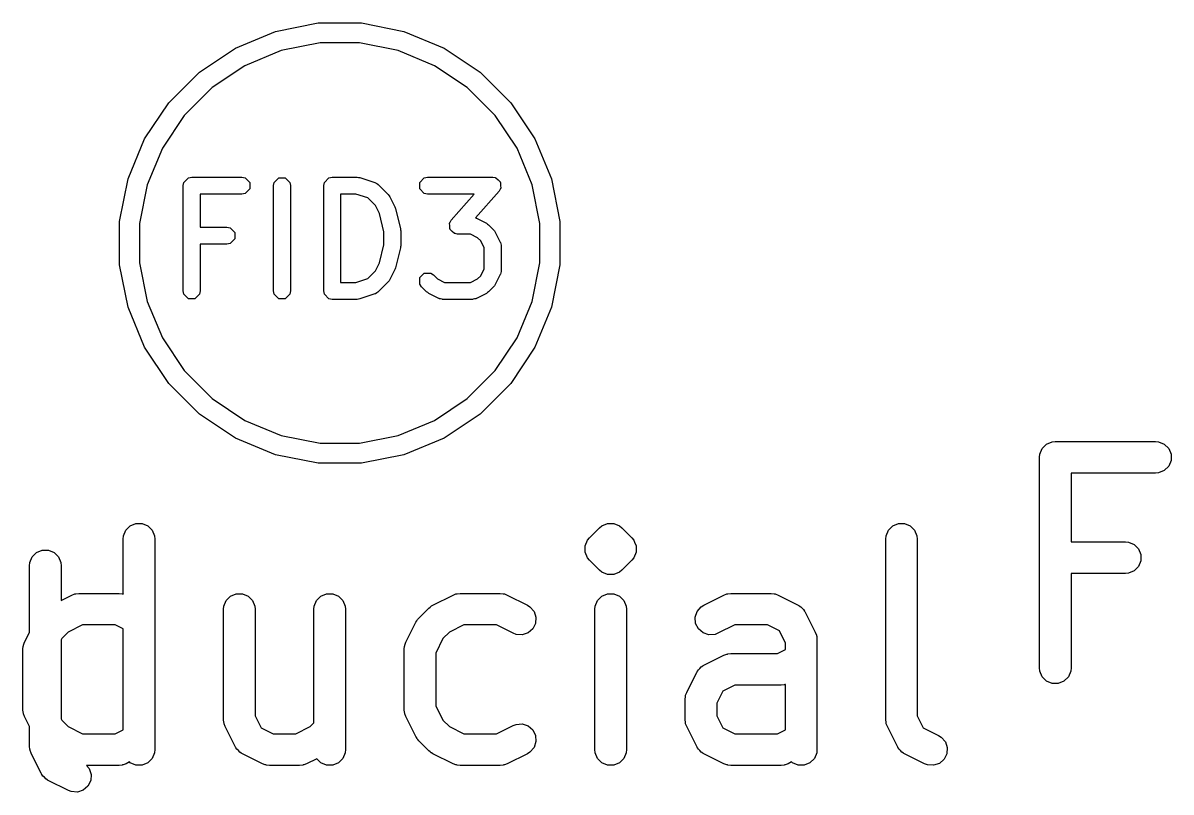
# Model space of a CAD drawing. Header units: inches. Extents: x 4.11 to 10.25, y -6.46 to -1.35.
# Drawn here: x 9.8351 to 10.0496, y -6.4559 to -6.3121 of the extents above; entities that cross this region are included whole.
import ezdxf

# ---------------------------------------------------------------- set-up
doc = ezdxf.new("R2010")
doc.units = ezdxf.units.IN
doc.header["$MEASUREMENT"] = 0
doc.layers.add('BLACK', color=250, linetype='CONTINUOUS')

msp = doc.modelspace()

# ---------------------------------------------------------------- linework, layer by layer
at = {"layer": 'BLACK', "linetype": 'CONTINUOUS'}
for p, q in [((9.87477, -6.31681), (9.88225, -6.31371)), ((9.88225, -6.31371), (9.8902, -6.31213)), ((9.8902, -6.31213), (9.8983, -6.31213)), ((9.8983, -6.31213), (9.90625, -6.31371)), ((9.90625, -6.31371), (9.91374, -6.31681)), ((9.89057, -6.31587), (9.88334, -6.3173)), ((9.89794, -6.31587), (9.89057, -6.31587)), ((9.90516, -6.3173), (9.89794, -6.31587)), ((9.86803, -6.32131), (9.87477, -6.31681)), ((9.88334, -6.3173), (9.87654, -6.32012)), ((9.91197, -6.32012), (9.90516, -6.3173)), ((9.91374, -6.31681), (9.92048, -6.32131)), ((9.87654, -6.32012), (9.87041, -6.32422)), ((9.91809, -6.32422), (9.91197, -6.32012)), ((9.8623, -6.32704), (9.86803, -6.32131)), ((9.92048, -6.32131), (9.92621, -6.32704)), ((9.87041, -6.32422), (9.8652, -6.32943)), ((9.9233, -6.32943), (9.91809, -6.32422)), ((9.85779, -6.33378), (9.8623, -6.32704)), ((9.92621, -6.32704), (9.93071, -6.33378)), ((9.8652, -6.32943), (9.86111, -6.33555)), ((9.9274, -6.33555), (9.9233, -6.32943)), ((9.85469, -6.34127), (9.85779, -6.33378)), ((9.86111, -6.33555), (9.85829, -6.34236)), ((9.93022, -6.34236), (9.9274, -6.33555)), ((9.93071, -6.33378), (9.93381, -6.34127)), ((9.85311, -6.34922), (9.85469, -6.34127)), ((9.86502, -6.34253), (9.86514, -6.34192)), ((9.86514, -6.34192), (9.866, -6.34107)), ((9.866, -6.34107), (9.8666, -6.34095)), ((9.8666, -6.34095), (9.87597, -6.34095)), ((9.87597, -6.34095), (9.87658, -6.34107)), ((9.87658, -6.34107), (9.87743, -6.34192)), ((9.87743, -6.34192), (9.87743, -6.34313)), ((9.8819, -6.34253), (9.88202, -6.34192)), ((9.88202, -6.34192), (9.88287, -6.34107)), ((9.88287, -6.34107), (9.88407, -6.34107)), ((9.88407, -6.34107), (9.88493, -6.34192)), ((9.88493, -6.34192), (9.88505, -6.34253)), ((9.89127, -6.34253), (9.89139, -6.34192)), ((9.89139, -6.34192), (9.89224, -6.34107)), ((9.89224, -6.34107), (9.89285, -6.34095)), ((9.89285, -6.34095), (9.89753, -6.34095)), ((9.89753, -6.34095), (9.89778, -6.341)), ((9.89778, -6.341), (9.89803, -6.34103)), ((9.89803, -6.34103), (9.90084, -6.34197)), ((9.90084, -6.34197), (9.90091, -6.34201)), ((9.90091, -6.34201), (9.90095, -6.34201)), ((9.90095, -6.34201), (9.90116, -6.34215)), ((9.9092, -6.34192), (9.91005, -6.34107)), ((9.9092, -6.34313), (9.9092, -6.34192)), ((9.91005, -6.34107), (9.91066, -6.34095)), ((9.91066, -6.34095), (9.92284, -6.34095)), ((9.92284, -6.34095), (9.92328, -6.34104)), ((9.92328, -6.34104), (9.92335, -6.34103)), ((9.92335, -6.34103), (9.92337, -6.34106)), ((9.92337, -6.34106), (9.92344, -6.34107)), ((9.92344, -6.34107), (9.92384, -6.34146)), ((9.92384, -6.34146), (9.92425, -6.34183)), ((9.92425, -6.34183), (9.92426, -6.34188)), ((9.92426, -6.34188), (9.9243, -6.34192)), ((9.9243, -6.34192), (9.9243, -6.34248)), ((9.93381, -6.34127), (9.93539, -6.34922)), ((9.85829, -6.34236), (9.85685, -6.34958)), ((9.86502, -6.36221), (9.86502, -6.34253)), ((9.87597, -6.3441), (9.86817, -6.3441)), ((9.86817, -6.3441), (9.86817, -6.35032)), ((9.87658, -6.34398), (9.87597, -6.3441)), ((9.87743, -6.34313), (9.87658, -6.34398)), ((9.8819, -6.36221), (9.8819, -6.34253)), ((9.88505, -6.34253), (9.88505, -6.36221)), ((9.89127, -6.36221), (9.89127, -6.34253)), ((9.89728, -6.3441), (9.89442, -6.3441)), ((9.89442, -6.3441), (9.89442, -6.36064)), ((9.89949, -6.34484), (9.89728, -6.3441)), ((9.90116, -6.34215), (9.90138, -6.34227)), ((9.90138, -6.34227), (9.90139, -6.34231)), ((9.90139, -6.34231), (9.90146, -6.34235)), ((9.90146, -6.34235), (9.90333, -6.34422)), ((9.90333, -6.34422), (9.90347, -6.34443)), ((9.91005, -6.34398), (9.9092, -6.34313)), ((9.91066, -6.3441), (9.91005, -6.34398)), ((9.91937, -6.3441), (9.91066, -6.3441)), ((9.9151, -6.34899), (9.91937, -6.3441)), ((9.92403, -6.34356), (9.91965, -6.34856)), ((9.92425, -6.34317), (9.92403, -6.34356)), ((9.9243, -6.34313), (9.92425, -6.34317)), ((9.9243, -6.34248), (9.92433, -6.34303)), ((9.92433, -6.34303), (9.9243, -6.34309)), ((9.9243, -6.34309), (9.9243, -6.34313)), ((9.93165, -6.34958), (9.93022, -6.34236)), ((9.90093, -6.34627), (9.89949, -6.34484)), ((9.90167, -6.34776), (9.90093, -6.34627)), ((9.90347, -6.34443), (9.90363, -6.34463)), ((9.90363, -6.34463), (9.90457, -6.34651)), ((9.90252, -6.35116), (9.90167, -6.34776)), ((9.90457, -6.34651), (9.90461, -6.34667)), ((9.90461, -6.34667), (9.90468, -6.34683)), ((9.90468, -6.34683), (9.90562, -6.35058)), ((9.91965, -6.34856), (9.9197, -6.34857)), ((9.85311, -6.34958), (9.85311, -6.34922)), ((9.85311, -6.35732), (9.85311, -6.34958)), ((9.85685, -6.34958), (9.85685, -6.35695)), ((9.86817, -6.35032), (9.87316, -6.35032)), ((9.87316, -6.35032), (9.87376, -6.35044)), ((9.87376, -6.35044), (9.87462, -6.3513)), ((9.90562, -6.35058), (9.90563, -6.35077)), ((9.91479, -6.34952), (9.91483, -6.34946)), ((9.91483, -6.35007), (9.91479, -6.34952)), ((9.91483, -6.34942), (9.91487, -6.34938)), ((9.91483, -6.34946), (9.91483, -6.34942)), ((9.91483, -6.35063), (9.91483, -6.35007)), ((9.91487, -6.35067), (9.91483, -6.35063)), ((9.91487, -6.34938), (9.9151, -6.34899)), ((9.91487, -6.35072), (9.91487, -6.35067)), ((9.9197, -6.34857), (9.91972, -6.3486)), ((9.91972, -6.3486), (9.9198, -6.34862)), ((9.9198, -6.34862), (9.92167, -6.34955)), ((9.92167, -6.34955), (9.92187, -6.34971)), ((9.92187, -6.34971), (9.92208, -6.34985)), ((9.92208, -6.34985), (9.92302, -6.35079)), ((9.93165, -6.35695), (9.93165, -6.34958)), ((9.93539, -6.34922), (9.93539, -6.35732)), ((9.87462, -6.3525), (9.87376, -6.35335)), ((9.87462, -6.3513), (9.87462, -6.3525)), ((9.90252, -6.35358), (9.90252, -6.35116)), ((9.90563, -6.35077), (9.90567, -6.35096)), ((9.90567, -6.35096), (9.90567, -6.35377)), ((9.91529, -6.35109), (9.91487, -6.35072)), ((9.91568, -6.35148), (9.91529, -6.35109)), ((9.91575, -6.35149), (9.91568, -6.35148)), ((9.91578, -6.35152), (9.91575, -6.35149)), ((9.91584, -6.35151), (9.91578, -6.35152)), ((9.91628, -6.3516), (9.91584, -6.35151)), ((9.91872, -6.3516), (9.91628, -6.3516)), ((9.92003, -6.35226), (9.91872, -6.3516)), ((9.92061, -6.35283), (9.92003, -6.35226)), ((9.92127, -6.35415), (9.92061, -6.35283)), ((9.92302, -6.35079), (9.92316, -6.351)), ((9.92316, -6.351), (9.92331, -6.3512)), ((9.92331, -6.3512), (9.92425, -6.35307)), ((9.87316, -6.35347), (9.86817, -6.35347)), ((9.86817, -6.35347), (9.86817, -6.36221)), ((9.87376, -6.35335), (9.87316, -6.35347)), ((9.90167, -6.35697), (9.90252, -6.35358)), ((9.90562, -6.35416), (9.90468, -6.35791)), ((9.90563, -6.35396), (9.90562, -6.35416)), ((9.90567, -6.35377), (9.90563, -6.35396)), ((9.92127, -6.35809), (9.92127, -6.35415)), ((9.92425, -6.35307), (9.92427, -6.35315)), ((9.92427, -6.35315), (9.9243, -6.35317)), ((9.9243, -6.35317), (9.92435, -6.35342)), ((9.92435, -6.35342), (9.92441, -6.35366)), ((9.92441, -6.35366), (9.9244, -6.3537)), ((9.9244, -6.3537), (9.92442, -6.35377)), ((9.92442, -6.35377), (9.92442, -6.35846)), ((9.85685, -6.35695), (9.85829, -6.36418)), ((9.90093, -6.35847), (9.90167, -6.35697)), ((9.93022, -6.36418), (9.93165, -6.35695)), ((9.85469, -6.36527), (9.85311, -6.35732)), ((9.89949, -6.3599), (9.90093, -6.35847)), ((9.90457, -6.35823), (9.90363, -6.3601)), ((9.90461, -6.35806), (9.90457, -6.35823)), ((9.90468, -6.35791), (9.90461, -6.35806)), ((9.9092, -6.35973), (9.91005, -6.35888)), ((9.91005, -6.35888), (9.91126, -6.35888)), ((9.91126, -6.35888), (9.91177, -6.35922)), ((9.91177, -6.35922), (9.91253, -6.35998)), ((9.92061, -6.3594), (9.92127, -6.35809)), ((9.92425, -6.35917), (9.92331, -6.36104)), ((9.92427, -6.35909), (9.92425, -6.35917)), ((9.9243, -6.35906), (9.92427, -6.35909)), ((9.92435, -6.35882), (9.9243, -6.35906)), ((9.92441, -6.35857), (9.92435, -6.35882)), ((9.92442, -6.35846), (9.9244, -6.35854)), ((9.9244, -6.35854), (9.92441, -6.35857)), ((9.93539, -6.35732), (9.93381, -6.36527)), ((9.89442, -6.36064), (9.89728, -6.36064)), ((9.89728, -6.36064), (9.89949, -6.3599)), ((9.90333, -6.36051), (9.90146, -6.36239)), ((9.90347, -6.3603), (9.90333, -6.36051)), ((9.90363, -6.3601), (9.90347, -6.3603)), ((9.9092, -6.36094), (9.9092, -6.35973)), ((9.90954, -6.36145), (9.9092, -6.36094)), ((9.91253, -6.35998), (9.91384, -6.36064)), ((9.91384, -6.36064), (9.91872, -6.36064)), ((9.91872, -6.36064), (9.92003, -6.35998)), ((9.92003, -6.35998), (9.92061, -6.3594)), ((9.92316, -6.36124), (9.92302, -6.36145)), ((9.92331, -6.36104), (9.92316, -6.36124)), ((9.86514, -6.36281), (9.86502, -6.36221)), ((9.866, -6.36367), (9.86514, -6.36281)), ((9.86805, -6.36281), (9.8672, -6.36367)), ((9.86817, -6.36221), (9.86805, -6.36281)), ((9.88202, -6.36281), (9.8819, -6.36221)), ((9.88287, -6.36367), (9.88202, -6.36281)), ((9.88493, -6.36281), (9.88407, -6.36367)), ((9.88505, -6.36221), (9.88493, -6.36281)), ((9.89139, -6.36281), (9.89127, -6.36221)), ((9.89224, -6.36367), (9.89139, -6.36281)), ((9.90084, -6.36277), (9.89803, -6.3637)), ((9.90091, -6.36273), (9.90084, -6.36277)), ((9.90095, -6.36273), (9.90091, -6.36273)), ((9.90116, -6.36259), (9.90095, -6.36273)), ((9.90138, -6.36246), (9.90116, -6.36259)), ((9.90139, -6.36243), (9.90138, -6.36246)), ((9.90146, -6.36239), (9.90139, -6.36243)), ((9.91048, -6.36239), (9.90954, -6.36145)), ((9.91069, -6.36253), (9.91048, -6.36239)), ((9.91089, -6.36268), (9.91069, -6.36253)), ((9.91276, -6.36362), (9.91089, -6.36268)), ((9.92167, -6.36268), (9.9198, -6.36362)), ((9.92187, -6.36253), (9.92167, -6.36268)), ((9.92208, -6.36239), (9.92187, -6.36253)), ((9.92302, -6.36145), (9.92208, -6.36239)), ((9.85779, -6.37275), (9.85469, -6.36527)), ((9.85829, -6.36418), (9.86111, -6.37098)), ((9.8672, -6.36367), (9.866, -6.36367)), ((9.88407, -6.36367), (9.88287, -6.36367)), ((9.89285, -6.36379), (9.89224, -6.36367)), ((9.89753, -6.36379), (9.89285, -6.36379)), ((9.89778, -6.36374), (9.89753, -6.36379)), ((9.89803, -6.3637), (9.89778, -6.36374)), ((9.91284, -6.36364), (9.91276, -6.36362)), ((9.91287, -6.36367), (9.91284, -6.36364)), ((9.91311, -6.36371), (9.91287, -6.36367)), ((9.91336, -6.36378), (9.91311, -6.36371)), ((9.91339, -6.36377), (9.91336, -6.36378)), ((9.91347, -6.36379), (9.91339, -6.36377)), ((9.91909, -6.36379), (9.91347, -6.36379)), ((9.91917, -6.36377), (9.91909, -6.36379)), ((9.9192, -6.36378), (9.91917, -6.36377)), ((9.91945, -6.36371), (9.9192, -6.36378)), ((9.9197, -6.36367), (9.91945, -6.36371)), ((9.91972, -6.36364), (9.9197, -6.36367)), ((9.9198, -6.36362), (9.91972, -6.36364)), ((9.9274, -6.37098), (9.93022, -6.36418)), ((9.93381, -6.36527), (9.93071, -6.37275)), ((9.86111, -6.37098), (9.8652, -6.37711)), ((9.9233, -6.37711), (9.9274, -6.37098)), ((9.8623, -6.37949), (9.85779, -6.37275)), ((9.93071, -6.37275), (9.92621, -6.37949)), ((9.8652, -6.37711), (9.87041, -6.38232)), ((9.91809, -6.38232), (9.9233, -6.37711)), ((9.86803, -6.38522), (9.8623, -6.37949)), ((9.92621, -6.37949), (9.92048, -6.38522)), ((9.87041, -6.38232), (9.87654, -6.38641)), ((9.91197, -6.38641), (9.91809, -6.38232)), ((9.87477, -6.38973), (9.86803, -6.38522)), ((9.87654, -6.38641), (9.88334, -6.38923)), ((9.90516, -6.38923), (9.91197, -6.38641)), ((9.92048, -6.38522), (9.91374, -6.38973)), ((9.88334, -6.38923), (9.89057, -6.39067)), ((9.89794, -6.39067), (9.90516, -6.38923)), ((9.88225, -6.39283), (9.87477, -6.38973)), ((9.89057, -6.39067), (9.89794, -6.39067)), ((9.91374, -6.38973), (9.90625, -6.39283)), ((10.02551, -6.39167), (10.02632, -6.39086)), ((10.02632, -6.39086), (10.02739, -6.39042)), ((10.02739, -6.39042), (10.02796, -6.39036)), ((10.02796, -6.39036), (10.04671, -6.39036)), ((10.04671, -6.39036), (10.04729, -6.39042)), ((10.04729, -6.39042), (10.04835, -6.39086)), ((10.04835, -6.39086), (10.04917, -6.39167)), ((9.8902, -6.39441), (9.88225, -6.39283)), ((9.90625, -6.39283), (9.8983, -6.39441)), ((10.02501, -6.39331), (10.02507, -6.39274)), ((10.02501, -6.43269), (10.02501, -6.39331)), ((10.02507, -6.39274), (10.02551, -6.39167)), ((10.04917, -6.39167), (10.04961, -6.39274)), ((10.04961, -6.39274), (10.04961, -6.39389)), ((9.8983, -6.39441), (9.8902, -6.39441)), ((10.04917, -6.39496), (10.04835, -6.39577)), ((10.04961, -6.39389), (10.04917, -6.39496)), ((10.04671, -6.39627), (10.03092, -6.39627)), ((10.03092, -6.39627), (10.03092, -6.40911)), ((10.04729, -6.39621), (10.04671, -6.39627)), ((10.04835, -6.39577), (10.04729, -6.39621)), ((9.8543, -6.40694), (9.85512, -6.40612)), ((9.85512, -6.40612), (9.85618, -6.40568)), ((9.85618, -6.40568), (9.85733, -6.40568)), ((9.85733, -6.40568), (9.8584, -6.40612)), ((9.8584, -6.40612), (9.85921, -6.40694)), ((9.94091, -6.40836), (9.94278, -6.40649)), ((9.94278, -6.40649), (9.94323, -6.40612)), ((9.94323, -6.40612), (9.94429, -6.40568)), ((9.94429, -6.40568), (9.94545, -6.40568)), ((9.94545, -6.40568), (9.94545, -6.40568)), ((9.94545, -6.40568), (9.94651, -6.40612)), ((9.94651, -6.40612), (9.94696, -6.40649)), ((9.94696, -6.40649), (9.94883, -6.40836)), ((9.99678, -6.40694), (9.9976, -6.40612)), ((9.9976, -6.40612), (9.99866, -6.40568)), ((9.99866, -6.40568), (9.99981, -6.40568)), ((9.99981, -6.40568), (10.00088, -6.40612)), ((10.00088, -6.40612), (10.00169, -6.40694)), ((9.8538, -6.40858), (9.85386, -6.408)), ((9.8538, -6.41886), (9.8538, -6.40858)), ((9.85386, -6.408), (9.8543, -6.40694)), ((9.85921, -6.40694), (9.85965, -6.408)), ((9.85965, -6.408), (9.85971, -6.40858)), ((9.85971, -6.40858), (9.85971, -6.44795)), ((9.94054, -6.40881), (9.94091, -6.40836)), ((9.94883, -6.40836), (9.9492, -6.40881)), ((9.99629, -6.40858), (9.99634, -6.408)), ((9.99629, -6.44232), (9.99629, -6.40858)), ((9.99634, -6.408), (9.99678, -6.40694)), ((10.00169, -6.40694), (10.00213, -6.408)), ((10.00213, -6.408), (10.00219, -6.40858)), ((10.00219, -6.40858), (10.00219, -6.44162)), ((9.8376, -6.41112), (9.83866, -6.41068)), ((9.83866, -6.41068), (9.83981, -6.41068)), ((9.83981, -6.41068), (9.84088, -6.41112)), ((9.9401, -6.40987), (9.94054, -6.40881)), ((9.9401, -6.41103), (9.9401, -6.40987)), ((9.9492, -6.40881), (9.94934, -6.40915)), ((9.94934, -6.40915), (9.94964, -6.40987)), ((9.94964, -6.40987), (9.94964, -6.41103)), ((10.03092, -6.40911), (10.04109, -6.40911)), ((10.04109, -6.40911), (10.04166, -6.40917)), ((10.04166, -6.40917), (10.04273, -6.40961)), ((10.04273, -6.40961), (10.04354, -6.41042)), ((10.04354, -6.41042), (10.04398, -6.41149)), ((9.83634, -6.413), (9.83678, -6.41194)), ((9.83678, -6.41194), (9.8376, -6.41112)), ((9.84088, -6.41112), (9.84169, -6.41194)), ((9.84169, -6.41194), (9.84213, -6.413)), ((9.94054, -6.41209), (9.9401, -6.41103)), ((9.94091, -6.41254), (9.94054, -6.41209)), ((9.94278, -6.41441), (9.94091, -6.41254)), ((9.94883, -6.41254), (9.94696, -6.41441)), ((9.9492, -6.41209), (9.94883, -6.41254)), ((9.94964, -6.41103), (9.9492, -6.41209)), ((10.04398, -6.41264), (10.04354, -6.4137)), ((10.04398, -6.41149), (10.04398, -6.41264)), ((9.83629, -6.41358), (9.83634, -6.413)), ((9.83629, -6.42604), (9.83629, -6.41358)), ((9.84213, -6.413), (9.84219, -6.41358)), ((9.84219, -6.41358), (9.84219, -6.42006)), ((9.94323, -6.41478), (9.94278, -6.41441)), ((9.94429, -6.41522), (9.94323, -6.41478)), ((9.94651, -6.41478), (9.94545, -6.41522)), ((9.94696, -6.41441), (9.94651, -6.41478)), ((10.04109, -6.41502), (10.03092, -6.41502)), ((10.03092, -6.41502), (10.03092, -6.43269)), ((10.04166, -6.41496), (10.04109, -6.41502)), ((10.04273, -6.41452), (10.04166, -6.41496)), ((10.04354, -6.4137), (10.04273, -6.41452)), ((9.94545, -6.41522), (9.94429, -6.41522)), ((9.94429, -6.41522), (9.94429, -6.41522)), ((9.94545, -6.41522), (9.94545, -6.41522)), ((9.84219, -6.42006), (9.84419, -6.41906)), ((9.84419, -6.41906), (9.84473, -6.41885)), ((9.84473, -6.41885), (9.84483, -6.41884)), ((9.84483, -6.41884), (9.84493, -6.4188)), ((9.84493, -6.4188), (9.84551, -6.41875)), ((9.84551, -6.41875), (9.85301, -6.41875)), ((9.85301, -6.41875), (9.85358, -6.4188)), ((9.85358, -6.4188), (9.85368, -6.41884)), ((9.85368, -6.41884), (9.85379, -6.41885)), ((9.85379, -6.41885), (9.8538, -6.41886)), ((9.87305, -6.42006), (9.87386, -6.41924)), ((9.87386, -6.41924), (9.87493, -6.4188)), ((9.87493, -6.4188), (9.87608, -6.4188)), ((9.87608, -6.4188), (9.87714, -6.41924)), ((9.87714, -6.41924), (9.87796, -6.42006)), ((9.88992, -6.42006), (9.89074, -6.41924)), ((9.89074, -6.41924), (9.8918, -6.4188)), ((9.8918, -6.4188), (9.89295, -6.4188)), ((9.89295, -6.4188), (9.89402, -6.41924)), ((9.89402, -6.41924), (9.89483, -6.42006)), ((9.91168, -6.42093), (9.91543, -6.41906)), ((9.91543, -6.41906), (9.91597, -6.41885)), ((9.91597, -6.41885), (9.91608, -6.41884)), ((9.91608, -6.41884), (9.91617, -6.4188)), ((9.91617, -6.4188), (9.91675, -6.41875)), ((9.91675, -6.41875), (9.92425, -6.41875)), ((9.92425, -6.41875), (9.92482, -6.4188)), ((9.92482, -6.4188), (9.92492, -6.41884)), ((9.92492, -6.41884), (9.92503, -6.41885)), ((9.92503, -6.41885), (9.92557, -6.41906)), ((9.92557, -6.41906), (9.92932, -6.42093)), ((9.94242, -6.42006), (9.94323, -6.41924)), ((9.94323, -6.41924), (9.94429, -6.4188)), ((9.94429, -6.4188), (9.94545, -6.4188)), ((9.94545, -6.4188), (9.94651, -6.41924)), ((9.94651, -6.41924), (9.94733, -6.42006)), ((9.9623, -6.42093), (9.96605, -6.41906)), ((9.96605, -6.41906), (9.96659, -6.41885)), ((9.96659, -6.41885), (9.96669, -6.41884)), ((9.96669, -6.41884), (9.96679, -6.4188)), ((9.96679, -6.4188), (9.96737, -6.41875)), ((9.96737, -6.41875), (9.97487, -6.41875)), ((9.97487, -6.41875), (9.97544, -6.4188)), ((9.97544, -6.4188), (9.97554, -6.41884)), ((9.97554, -6.41884), (9.97565, -6.41885)), ((9.97565, -6.41885), (9.97619, -6.41906)), ((9.97619, -6.41906), (9.97994, -6.42093)), ((9.87255, -6.4217), (9.87261, -6.42112)), ((9.87261, -6.42112), (9.87305, -6.42006)), ((9.87796, -6.42006), (9.8784, -6.42112)), ((9.8784, -6.42112), (9.87846, -6.4217)), ((9.88942, -6.4217), (9.88948, -6.42112)), ((9.88948, -6.42112), (9.88992, -6.42006)), ((9.89483, -6.42006), (9.89527, -6.42112)), ((9.89527, -6.42112), (9.89533, -6.4217)), ((9.90904, -6.42336), (9.91091, -6.42149)), ((9.91091, -6.42149), (9.91114, -6.4213)), ((9.91114, -6.4213), (9.91119, -6.42124)), ((9.91119, -6.42124), (9.91128, -6.42118)), ((9.91128, -6.42118), (9.91136, -6.42112)), ((9.91136, -6.42112), (9.91143, -6.42109)), ((9.91143, -6.42109), (9.91168, -6.42093)), ((9.92932, -6.42093), (9.92981, -6.42124)), ((9.92981, -6.42124), (9.93056, -6.42211)), ((9.94192, -6.4217), (9.94197, -6.42112)), ((9.94197, -6.42112), (9.94242, -6.42006)), ((9.94733, -6.42006), (9.94777, -6.42112)), ((9.94777, -6.42112), (9.94782, -6.4217)), ((9.96105, -6.42211), (9.96181, -6.42124)), ((9.96181, -6.42124), (9.9623, -6.42093)), ((9.97994, -6.42093), (9.98003, -6.42099)), ((9.98003, -6.42099), (9.98008, -6.42101)), ((9.98008, -6.42101), (9.98014, -6.42106)), ((9.98014, -6.42106), (9.98043, -6.42124)), ((9.98043, -6.42124), (9.98067, -6.42152)), ((9.87255, -6.44232), (9.87255, -6.4217)), ((9.87846, -6.4217), (9.87846, -6.44162)), ((9.88942, -6.44297), (9.88942, -6.4217)), ((9.89533, -6.4217), (9.89533, -6.44795)), ((9.90874, -6.42373), (9.90879, -6.42364)), ((9.90879, -6.42364), (9.90885, -6.42359)), ((9.90885, -6.42359), (9.90904, -6.42336)), ((9.93056, -6.42211), (9.93093, -6.4232)), ((9.93093, -6.4232), (9.93085, -6.42435)), ((9.94192, -6.44795), (9.94192, -6.4217)), ((9.94782, -6.4217), (9.94782, -6.44795)), ((9.96069, -6.4232), (9.96105, -6.42211)), ((9.96077, -6.42435), (9.96069, -6.4232)), ((9.98067, -6.42152), (9.98095, -6.42176)), ((9.98095, -6.42176), (9.98113, -6.42205)), ((9.98113, -6.42205), (9.98118, -6.42211)), ((9.98118, -6.42211), (9.9812, -6.42216)), ((9.9812, -6.42216), (9.98126, -6.42225)), ((9.98126, -6.42225), (9.98313, -6.426)), ((9.84621, -6.42465), (9.84351, -6.426)), ((9.85231, -6.42465), (9.84621, -6.42465)), ((9.8538, -6.4254), (9.85231, -6.42465)), ((9.8538, -6.44425), (9.8538, -6.4254)), ((9.90661, -6.42788), (9.90848, -6.42413)), ((9.90848, -6.42413), (9.90864, -6.42388)), ((9.90864, -6.42388), (9.90867, -6.42381)), ((9.90867, -6.42381), (9.90874, -6.42373)), ((9.91745, -6.42465), (9.91475, -6.426)), ((9.92355, -6.42465), (9.91745, -6.42465)), ((9.92668, -6.42621), (9.92355, -6.42465)), ((9.93033, -6.42538), (9.92946, -6.42614)), ((9.93085, -6.42435), (9.93033, -6.42538)), ((9.96129, -6.42538), (9.96077, -6.42435)), ((9.96216, -6.42614), (9.96129, -6.42538)), ((9.96806, -6.42465), (9.96494, -6.42621)), ((9.97417, -6.42465), (9.96806, -6.42465)), ((9.97642, -6.42577), (9.97417, -6.42465)), ((9.97754, -6.42802), (9.97642, -6.42577)), ((9.83516, -6.42842), (9.83537, -6.42788)), ((9.83537, -6.42788), (9.83629, -6.42604)), ((9.84231, -6.4272), (9.84219, -6.42744)), ((9.84219, -6.42744), (9.84219, -6.44221)), ((9.84351, -6.426), (9.84231, -6.4272)), ((9.9064, -6.42842), (9.90661, -6.42788)), ((9.91355, -6.4272), (9.9122, -6.4299)), ((9.91475, -6.426), (9.91355, -6.4272)), ((9.92722, -6.42642), (9.92668, -6.42621)), ((9.92837, -6.4265), (9.92722, -6.42642)), ((9.92946, -6.42614), (9.92837, -6.4265)), ((9.96325, -6.4265), (9.96216, -6.42614)), ((9.9644, -6.42642), (9.96325, -6.4265)), ((9.96494, -6.42621), (9.9644, -6.42642)), ((9.98313, -6.426), (9.98334, -6.42654)), ((9.98334, -6.42654), (9.98335, -6.42665)), ((9.98335, -6.42665), (9.98339, -6.42675)), ((9.98339, -6.42675), (9.98344, -6.42732)), ((9.98344, -6.42732), (9.98344, -6.44795)), ((9.83506, -6.4292), (9.83511, -6.42862)), ((9.83506, -6.44045), (9.83506, -6.4292)), ((9.83511, -6.42862), (9.83515, -6.42852)), ((9.83515, -6.42852), (9.83516, -6.42842)), ((9.9063, -6.4292), (9.90635, -6.42862)), ((9.9063, -6.44045), (9.9063, -6.4292)), ((9.90635, -6.42862), (9.90639, -6.42852)), ((9.90639, -6.42852), (9.9064, -6.42842)), ((9.9122, -6.4299), (9.9122, -6.43975)), ((9.96659, -6.4301), (9.96669, -6.43009)), ((9.96669, -6.43009), (9.96679, -6.43005)), ((9.96679, -6.43005), (9.96737, -6.42999)), ((9.96737, -6.42999), (9.97604, -6.42999)), ((9.97604, -6.42999), (9.97754, -6.42925)), ((9.97754, -6.42925), (9.97754, -6.42802)), ((9.9622, -6.43224), (9.9623, -6.43218)), ((9.9623, -6.43218), (9.96605, -6.43031)), ((9.96605, -6.43031), (9.96659, -6.4301)), ((9.9591, -6.43725), (9.96098, -6.4335)), ((9.96098, -6.4335), (9.96104, -6.43341)), ((9.96104, -6.43341), (9.96105, -6.43336)), ((9.96105, -6.43336), (9.9611, -6.4333)), ((9.9611, -6.4333), (9.96129, -6.43301)), ((9.96129, -6.43301), (9.96157, -6.43277)), ((9.96157, -6.43277), (9.96181, -6.43249)), ((9.96181, -6.43249), (9.9621, -6.43231)), ((9.9621, -6.43231), (9.96216, -6.43226)), ((9.96216, -6.43226), (9.9622, -6.43224)), ((10.02507, -6.43326), (10.02501, -6.43269)), ((10.02551, -6.43433), (10.02507, -6.43326)), ((10.02632, -6.43514), (10.02551, -6.43433)), ((10.03042, -6.43433), (10.0296, -6.43514)), ((10.03086, -6.43326), (10.03042, -6.43433)), ((10.03092, -6.43269), (10.03086, -6.43326)), ((9.96806, -6.4359), (9.96582, -6.43702)), ((9.97674, -6.4359), (9.96806, -6.4359)), ((9.97732, -6.43584), (9.97674, -6.4359)), ((9.97742, -6.4358), (9.97732, -6.43584)), ((9.97752, -6.4358), (9.97742, -6.4358)), ((9.97754, -6.43579), (9.97752, -6.4358)), ((9.97754, -6.44425), (9.97754, -6.43579)), ((10.02739, -6.43558), (10.02632, -6.43514)), ((10.02854, -6.43558), (10.02739, -6.43558)), ((10.0296, -6.43514), (10.02854, -6.43558)), ((9.95879, -6.43857), (9.95885, -6.438)), ((9.95879, -6.44232), (9.95879, -6.43857)), ((9.95885, -6.438), (9.95889, -6.4379)), ((9.95889, -6.4379), (9.9589, -6.43779)), ((9.9589, -6.43779), (9.9591, -6.43725)), ((9.96582, -6.43702), (9.9647, -6.43927)), ((9.83511, -6.44102), (9.83506, -6.44045)), ((9.90635, -6.44102), (9.9063, -6.44045)), ((9.9122, -6.43975), (9.91355, -6.44245)), ((9.9647, -6.43927), (9.9647, -6.44162)), ((9.83515, -6.44112), (9.83511, -6.44102)), ((9.83516, -6.44123), (9.83515, -6.44112)), ((9.83537, -6.44177), (9.83516, -6.44123)), ((9.83629, -6.4436), (9.83537, -6.44177)), ((9.84219, -6.44221), (9.84231, -6.44245)), ((9.84231, -6.44245), (9.84351, -6.44364)), ((9.87261, -6.4429), (9.87255, -6.44232)), ((9.87265, -6.443), (9.87261, -6.4429)), ((9.87846, -6.44162), (9.87958, -6.44387)), ((9.90639, -6.44112), (9.90635, -6.44102)), ((9.9064, -6.44123), (9.90639, -6.44112)), ((9.90661, -6.44177), (9.9064, -6.44123)), ((9.90848, -6.44552), (9.90661, -6.44177)), ((9.91355, -6.44245), (9.91475, -6.44364)), ((9.95885, -6.4429), (9.95879, -6.44232)), ((9.95889, -6.443), (9.95885, -6.4429)), ((9.9647, -6.44162), (9.96582, -6.44387)), ((9.99634, -6.4429), (9.99629, -6.44232)), ((9.99638, -6.443), (9.99634, -6.4429)), ((10.00219, -6.44162), (10.00331, -6.44387)), ((9.83629, -6.44732), (9.83629, -6.4436)), ((9.84351, -6.44364), (9.84621, -6.44499)), ((9.84621, -6.44499), (9.85231, -6.44499)), ((9.85231, -6.44499), (9.8538, -6.44425)), ((9.87266, -6.4431), (9.87265, -6.443)), ((9.87286, -6.44364), (9.87266, -6.4431)), ((9.87474, -6.44739), (9.87286, -6.44364)), ((9.87958, -6.44387), (9.88183, -6.44499)), ((9.88183, -6.44499), (9.88606, -6.44499)), ((9.88606, -6.44499), (9.88875, -6.44364)), ((9.88875, -6.44364), (9.88942, -6.44297)), ((9.91475, -6.44364), (9.91745, -6.44499)), ((9.91745, -6.44499), (9.92355, -6.44499)), ((9.92355, -6.44499), (9.92668, -6.44343)), ((9.92668, -6.44343), (9.92722, -6.44322)), ((9.92722, -6.44322), (9.92837, -6.44314)), ((9.92837, -6.44314), (9.92946, -6.44351)), ((9.92946, -6.44351), (9.93033, -6.44426)), ((9.93033, -6.44426), (9.93085, -6.44529)), ((9.9589, -6.4431), (9.95889, -6.443)), ((9.9591, -6.44364), (9.9589, -6.4431)), ((9.96098, -6.44739), (9.9591, -6.44364)), ((9.96582, -6.44387), (9.96806, -6.44499)), ((9.96806, -6.44499), (9.97604, -6.44499)), ((9.97604, -6.44499), (9.97754, -6.44425)), ((9.99639, -6.4431), (9.99638, -6.443)), ((9.9966, -6.44364), (9.99639, -6.4431)), ((9.99847, -6.44739), (9.9966, -6.44364)), ((10.00331, -6.44387), (10.00618, -6.4453)), ((9.90864, -6.44576), (9.90848, -6.44552)), ((9.90867, -6.44584), (9.90864, -6.44576)), ((9.90874, -6.44592), (9.90867, -6.44584)), ((9.90879, -6.44601), (9.90874, -6.44592)), ((9.90885, -6.44606), (9.90879, -6.44601)), ((9.90904, -6.44628), (9.90885, -6.44606)), ((9.91091, -6.44816), (9.90904, -6.44628)), ((9.93093, -6.44644), (9.93056, -6.44753)), ((9.93085, -6.44529), (9.93093, -6.44644)), ((10.00618, -6.4453), (10.00667, -6.44561)), ((10.00667, -6.44561), (10.00743, -6.44648)), ((10.00743, -6.44648), (10.00779, -6.44758)), ((9.83634, -6.4479), (9.83629, -6.44732)), ((9.83638, -6.448), (9.83634, -6.4479)), ((9.83639, -6.4481), (9.83638, -6.448)), ((9.8366, -6.44864), (9.83639, -6.4481)), ((9.83847, -6.45239), (9.8366, -6.44864)), ((9.85965, -6.44852), (9.85921, -6.44959)), ((9.85971, -6.44795), (9.85965, -6.44852)), ((9.8748, -6.44749), (9.87474, -6.44739)), ((9.87481, -6.44753), (9.8748, -6.44749)), ((9.87486, -6.44759), (9.87481, -6.44753)), ((9.87505, -6.44788), (9.87486, -6.44759)), ((9.87533, -6.44812), (9.87505, -6.44788)), ((9.87557, -6.4484), (9.87533, -6.44812)), ((9.87586, -6.44859), (9.87557, -6.4484)), ((9.87592, -6.44864), (9.87586, -6.44859)), ((9.87596, -6.44865), (9.87592, -6.44864)), ((9.87606, -6.44871), (9.87596, -6.44865)), ((9.87981, -6.45059), (9.87606, -6.44871)), ((9.89527, -6.44852), (9.89483, -6.44959)), ((9.89533, -6.44795), (9.89527, -6.44852)), ((9.91114, -6.44834), (9.91091, -6.44816)), ((9.91119, -6.4484), (9.91114, -6.44834)), ((9.91128, -6.44846), (9.91119, -6.4484)), ((9.91136, -6.44853), (9.91128, -6.44846)), ((9.91143, -6.44856), (9.91136, -6.44853)), ((9.91168, -6.44871), (9.91143, -6.44856)), ((9.91543, -6.45059), (9.91168, -6.44871)), ((9.92932, -6.44871), (9.92557, -6.45059)), ((9.92981, -6.4484), (9.92932, -6.44871)), ((9.93056, -6.44753), (9.92981, -6.4484)), ((9.94197, -6.44852), (9.94192, -6.44795)), ((9.94242, -6.44959), (9.94197, -6.44852)), ((9.94777, -6.44852), (9.94733, -6.44959)), ((9.94782, -6.44795), (9.94777, -6.44852)), ((9.96104, -6.44749), (9.96098, -6.44739)), ((9.96105, -6.44753), (9.96104, -6.44749)), ((9.9611, -6.44759), (9.96105, -6.44753)), ((9.96129, -6.44788), (9.9611, -6.44759)), ((9.96157, -6.44812), (9.96129, -6.44788)), ((9.96181, -6.4484), (9.96157, -6.44812)), ((9.9621, -6.44859), (9.96181, -6.4484)), ((9.96216, -6.44864), (9.9621, -6.44859)), ((9.9622, -6.44865), (9.96216, -6.44864)), ((9.9623, -6.44871), (9.9622, -6.44865)), ((9.96605, -6.45059), (9.9623, -6.44871)), ((9.98339, -6.44852), (9.98295, -6.44959)), ((9.98344, -6.44795), (9.98339, -6.44852)), ((9.99853, -6.44749), (9.99847, -6.44739)), ((9.99855, -6.44753), (9.99853, -6.44749)), ((9.9986, -6.44759), (9.99855, -6.44753)), ((9.99878, -6.44788), (9.9986, -6.44759)), ((9.99906, -6.44812), (9.99878, -6.44788)), ((9.9993, -6.4484), (9.99906, -6.44812)), ((9.99959, -6.44859), (9.9993, -6.4484)), ((9.99965, -6.44864), (9.99959, -6.44859)), ((9.9997, -6.44865), (9.99965, -6.44864)), ((9.99979, -6.44871), (9.9997, -6.44865)), ((10.00354, -6.45059), (9.99979, -6.44871)), ((10.00771, -6.44873), (10.0072, -6.44976)), ((10.00779, -6.44758), (10.00771, -6.44873)), ((9.85301, -6.4509), (9.84692, -6.4509)), ((9.84692, -6.4509), (9.84743, -6.45148)), ((9.84743, -6.45148), (9.84779, -6.45258)), ((9.85358, -6.45084), (9.85301, -6.4509)), ((9.85368, -6.4508), (9.85358, -6.45084)), ((9.85379, -6.45079), (9.85368, -6.4508)), ((9.85433, -6.45059), (9.85379, -6.45079)), ((9.85498, -6.45026), (9.85433, -6.45059)), ((9.85512, -6.4504), (9.85498, -6.45026)), ((9.85618, -6.45084), (9.85512, -6.4504)), ((9.85733, -6.45084), (9.85618, -6.45084)), ((9.8584, -6.4504), (9.85733, -6.45084)), ((9.85921, -6.44959), (9.8584, -6.4504)), ((9.88035, -6.45079), (9.87981, -6.45059)), ((9.88045, -6.4508), (9.88035, -6.45079)), ((9.88055, -6.45084), (9.88045, -6.4508)), ((9.88113, -6.4509), (9.88055, -6.45084)), ((9.88675, -6.4509), (9.88113, -6.4509)), ((9.88733, -6.45084), (9.88675, -6.4509)), ((9.88743, -6.4508), (9.88733, -6.45084)), ((9.88753, -6.45079), (9.88743, -6.4508)), ((9.88807, -6.45059), (9.88753, -6.45079)), ((9.88997, -6.44964), (9.88807, -6.45059)), ((9.89074, -6.4504), (9.88997, -6.44964)), ((9.8918, -6.45084), (9.89074, -6.4504)), ((9.89295, -6.45084), (9.8918, -6.45084)), ((9.89402, -6.4504), (9.89295, -6.45084)), ((9.89483, -6.44959), (9.89402, -6.4504)), ((9.91597, -6.45079), (9.91543, -6.45059)), ((9.91608, -6.4508), (9.91597, -6.45079)), ((9.91617, -6.45084), (9.91608, -6.4508)), ((9.91675, -6.4509), (9.91617, -6.45084)), ((9.92425, -6.4509), (9.91675, -6.4509)), ((9.92482, -6.45084), (9.92425, -6.4509)), ((9.92492, -6.4508), (9.92482, -6.45084)), ((9.92503, -6.45079), (9.92492, -6.4508)), ((9.92557, -6.45059), (9.92503, -6.45079)), ((9.94323, -6.4504), (9.94242, -6.44959)), ((9.94429, -6.45084), (9.94323, -6.4504)), ((9.94545, -6.45084), (9.94429, -6.45084)), ((9.94651, -6.4504), (9.94545, -6.45084)), ((9.94733, -6.44959), (9.94651, -6.4504)), ((9.96659, -6.45079), (9.96605, -6.45059)), ((9.96669, -6.4508), (9.96659, -6.45079)), ((9.96679, -6.45084), (9.96669, -6.4508)), ((9.96737, -6.4509), (9.96679, -6.45084)), ((9.97674, -6.4509), (9.96737, -6.4509)), ((9.97732, -6.45084), (9.97674, -6.4509)), ((9.97742, -6.4508), (9.97732, -6.45084)), ((9.97752, -6.45079), (9.97742, -6.4508)), ((9.97806, -6.45059), (9.97752, -6.45079)), ((9.97871, -6.45026), (9.97806, -6.45059)), ((9.97885, -6.4504), (9.97871, -6.45026)), ((9.97992, -6.45084), (9.97885, -6.4504)), ((9.98107, -6.45084), (9.97992, -6.45084)), ((9.98213, -6.4504), (9.98107, -6.45084)), ((9.98295, -6.44959), (9.98213, -6.4504)), ((10.00408, -6.45079), (10.00354, -6.45059)), ((10.00523, -6.45088), (10.00408, -6.45079)), ((10.00633, -6.45051), (10.00523, -6.45088)), ((10.0072, -6.44976), (10.00633, -6.45051)), ((9.83853, -6.45249), (9.83847, -6.45239)), ((9.83855, -6.45253), (9.83853, -6.45249)), ((9.8386, -6.45259), (9.83855, -6.45253)), ((9.83878, -6.45288), (9.8386, -6.45259)), ((9.83906, -6.45312), (9.83878, -6.45288)), ((9.8393, -6.4534), (9.83906, -6.45312)), ((9.83959, -6.45359), (9.8393, -6.4534)), ((9.83965, -6.45364), (9.83959, -6.45359)), ((9.8397, -6.45365), (9.83965, -6.45364)), ((9.83979, -6.45371), (9.8397, -6.45365)), ((9.84779, -6.45258), (9.84771, -6.45373)), ((9.84354, -6.45559), (9.83979, -6.45371)), ((9.84408, -6.45579), (9.84354, -6.45559)), ((9.84523, -6.45588), (9.84408, -6.45579)), ((9.84633, -6.45551), (9.84523, -6.45588)), ((9.8472, -6.45476), (9.84633, -6.45551)), ((9.84771, -6.45373), (9.8472, -6.45476))]:
    msp.add_line(p, q, dxfattribs=at)

doc.saveas('drawing.dxf')
